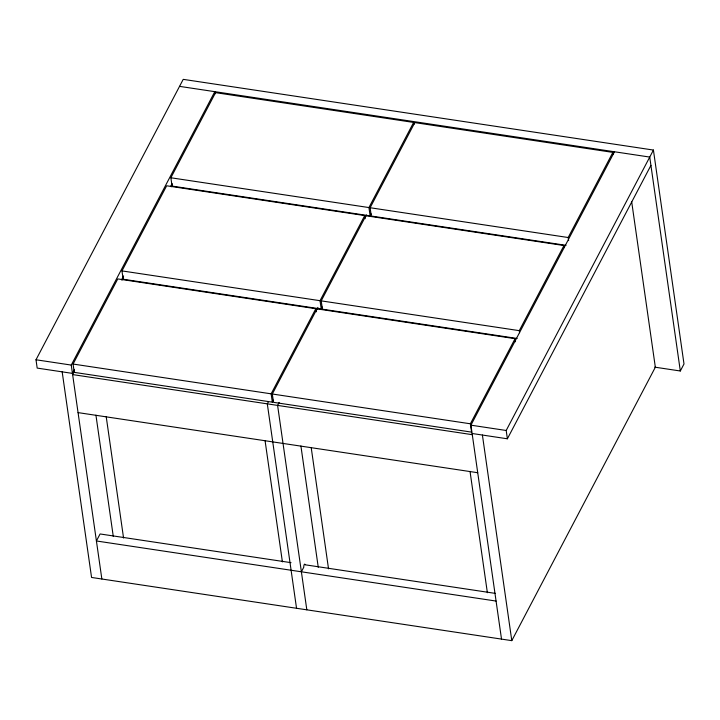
<?xml version="1.0" encoding="UTF-8"?>
<svg xmlns="http://www.w3.org/2000/svg" width="720" height="720" viewBox="0 0 720 720"><rect width="100%" height="100%" fill="white"/><g stroke="black" fill="none" stroke-linecap="round" stroke-linejoin="round"><path stroke-width="1.08" d="M74.538 369.414L72.45 373.392L37.188 368.091L36 359.775L183.222 79.353L653.418 150.057L684 363.987L680.319 370.998L654.75 367.146M101.853 579.006L71.262 365.076L214.803 91.665L215.109 93.744M273.366 400.176L272.331 402.156L74.259 372.366L73.071 364.05L117.765 278.919L315.828 308.709L316.278 311.823M322.263 307.035L321.228 309.015L123.156 279.234L121.968 270.909L166.662 185.787L364.734 215.568L365.175 218.691M371.169 213.894L370.125 215.874L172.062 186.093L170.865 177.768L215.559 92.646L413.631 122.427L413.928 124.506M121.518 279.936L123.606 275.958M170.586 186.48L172.152 183.501M74.466 371.079L72.621 374.58L472.284 434.682M122.319 279.918L123.336 278.001M171.225 186.786L172.233 184.86M272.331 402.156L271.143 393.831L315.828 308.709M321.228 309.015L320.04 300.69L364.734 215.568M370.125 215.874L368.937 207.558L413.631 122.427M515.079 338.67L470.385 423.792L471.573 432.117L273.501 402.327L272.313 394.011L317.007 308.88L515.079 338.67L515.52 341.784M517.149 338.472L322.407 309.186L321.21 300.87L365.904 215.748L563.976 245.529L564.273 247.608M566.055 245.331L371.304 216.054L370.116 207.729L414.81 122.607L612.873 152.388L613.17 154.467M268.353 401.868L267.309 403.857L296.541 608.283M316.377 310.401L317.943 307.422M365.445 216.945L366.489 214.956M279.162 402.426L277.596 405.405L306.819 609.822M301.383 571.797L303.804 567.189A1.881 0.612 -81.4 0 1 304.236 564.561A1.881 0.612 -81.4 0 1 305.064 564.786M519.579 332.73L519.282 330.651L563.976 245.529M568.629 240.633L568.179 237.519L612.873 152.388M501.516 639.099L470.925 425.169L614.475 151.767M472.113 433.494L507.384 438.795L506.196 430.479L653.418 150.057M507.384 438.795L650.925 165.384M62.172 371.844L91.566 577.458L511.794 640.647L655.344 367.236L631.665 201.636M179.541 86.364L649.737 157.068L680.319 370.998M170.865 177.768L368.937 207.558M370.116 207.729L568.179 237.519M121.968 270.909L320.04 300.69M321.21 300.87L519.282 330.651M73.071 364.05L271.143 393.831M272.313 394.011L470.385 423.792M36 359.775L71.262 365.076M470.925 425.169L506.196 430.479M78.057 412.614L477.72 472.716M291.042 562.671L100.089 533.961L96.408 540.972L496.071 601.065M305.478 564.84L495.315 593.388M482.4 435.042L511.794 640.647M470.034 471.42L487.377 592.731M311.193 447.534L328.536 568.845M300.915 445.986L318.258 567.297M265.059 440.595L282.402 561.906M106.218 416.718L123.561 538.02M95.94 415.17L113.283 536.472"/></g></svg>
